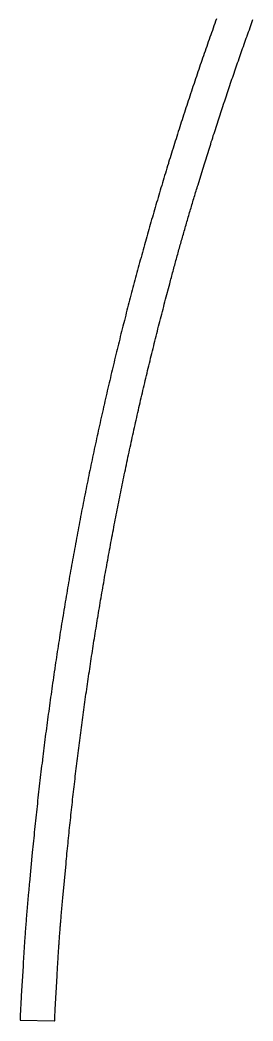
# Model space of a CAD drawing. Extents: x -7325 to -371, y -3238 to 133.
# Drawn here: x -4417.3 to -4321.7, y -1933.3 to -1522.4 of the extents above; entities that cross this region are included whole.
import ezdxf

# ---------------------------------------------------------------- set-up
doc = ezdxf.new("R2010")
doc.units = 0
doc.header["$MEASUREMENT"] = 0
doc.layers.add('NAILERS', color=7, linetype='CONTINUOUS')

msp = doc.modelspace()

# ---------------------------------------------------------------- linework, layer by layer
at = {"layer": 'NAILERS'}
msp.add_lwpolyline([(-4336.68, -1521.98), (-4337.02, -1522.92), (-4337.36, -1523.87), (-4337.7, -1524.81), (-4338.04, -1525.75), (-4338.37, -1526.7), (-4338.71, -1527.64), (-4339.04, -1528.59), (-4339.38, -1529.53), (-4339.71, -1530.48), (-4340.04, -1531.42), (-4340.37, -1532.37), (-4340.7, -1533.31), (-4341.03, -1534.26), (-4341.36, -1535.21), (-4341.69, -1536.15), (-4342.02, -1537.1), (-4342.35, -1538.05), (-4342.67, -1539), (-4343, -1539.94), (-4343.32, -1540.89), (-4343.65, -1541.84), (-4343.97, -1542.79), (-4344.3, -1543.74), (-4344.62, -1544.69), (-4344.94, -1545.63), (-4345.26, -1546.58), (-4345.58, -1547.53), (-4345.9, -1548.48), (-4346.22, -1549.43), (-4346.33, -1549.77), (-4346.65, -1550.74), (-4346.98, -1551.71), (-4347.3, -1552.68), (-4347.62, -1553.66), (-4347.94, -1554.63), (-4348.26, -1555.6), (-4348.58, -1556.57), (-4348.9, -1557.55), (-4349.22, -1558.52), (-4349.54, -1559.49), (-4349.86, -1560.47), (-4350.17, -1561.44), (-4350.49, -1562.42), (-4350.8, -1563.39), (-4351.12, -1564.37), (-4351.43, -1565.34), (-4351.74, -1566.32), (-4352.05, -1567.29), (-4352.36, -1568.27), (-4352.67, -1569.25), (-4352.98, -1570.22), (-4353.29, -1571.2), (-4353.6, -1572.18), (-4353.91, -1573.15), (-4354.21, -1574.13), (-4354.52, -1575.11), (-4354.82, -1576.08), (-4355.13, -1577.06), (-4355.43, -1578.04), (-4355.73, -1579.02), (-4356.04, -1580), (-4356.34, -1580.98), (-4356.44, -1581.31), (-4356.75, -1582.31), (-4357.05, -1583.31), (-4357.36, -1584.31), (-4357.66, -1585.31), (-4357.96, -1586.31), (-4358.27, -1587.31), (-4358.57, -1588.31), (-4358.87, -1589.32), (-4359.17, -1590.32), (-4359.47, -1591.32), (-4359.77, -1592.32), (-4360.07, -1593.32), (-4360.36, -1594.33), (-4360.66, -1595.33), (-4360.95, -1596.33), (-4361.25, -1597.34), (-4361.54, -1598.34), (-4361.84, -1599.34), (-4362.13, -1600.35), (-4362.42, -1601.35), (-4362.71, -1602.36), (-4363, -1603.36), (-4363.29, -1604.37), (-4363.58, -1605.37), (-4363.87, -1606.38), (-4364.15, -1607.38), (-4364.44, -1608.39), (-4364.73, -1609.4), (-4365.01, -1610.4), (-4365.29, -1611.41), (-4365.58, -1612.42), (-4365.86, -1613.42), (-4365.95, -1613.75), (-4366.24, -1614.78), (-4366.53, -1615.81), (-4366.81, -1616.84), (-4367.1, -1617.87), (-4367.38, -1618.89), (-4367.66, -1619.92), (-4367.95, -1620.95), (-4368.23, -1621.98), (-4368.51, -1623.01), (-4368.79, -1624.04), (-4369.07, -1625.07), (-4369.35, -1626.1), (-4369.62, -1627.13), (-4369.9, -1628.16), (-4370.18, -1629.19), (-4370.45, -1630.22), (-4370.72, -1631.26), (-4371, -1632.29), (-4371.27, -1633.32), (-4371.54, -1634.35), (-4371.81, -1635.38), (-4372.08, -1636.42), (-4372.35, -1637.45), (-4372.62, -1638.48), (-4372.89, -1639.51), (-4373.16, -1640.55), (-4373.42, -1641.58), (-4373.69, -1642.62), (-4373.95, -1643.65), (-4374.22, -1644.68), (-4374.48, -1645.72), (-4374.74, -1646.75), (-4374.83, -1647.08), (-4375.09, -1648.13), (-4375.36, -1649.19), (-4375.62, -1650.25), (-4375.89, -1651.3), (-4376.15, -1652.36), (-4376.41, -1653.41), (-4376.67, -1654.47), (-4376.93, -1655.53), (-4377.19, -1656.58), (-4377.45, -1657.64), (-4377.71, -1658.7), (-4377.97, -1659.75), (-4378.23, -1660.81), (-4378.48, -1661.87), (-4378.74, -1662.93), (-4378.99, -1663.99), (-4379.24, -1665.04), (-4379.5, -1666.1), (-4379.75, -1667.16), (-4380, -1668.22), (-4380.25, -1669.28), (-4380.5, -1670.34), (-4380.75, -1671.4), (-4380.99, -1672.46), (-4381.24, -1673.52), (-4381.49, -1674.58), (-4381.73, -1675.64), (-4381.98, -1676.7), (-4382.22, -1677.76), (-4382.46, -1678.82), (-4382.7, -1679.88), (-4382.95, -1680.94), (-4383.02, -1681.27), (-4383.26, -1682.35), (-4383.51, -1683.43), (-4383.75, -1684.51), (-4383.99, -1685.6), (-4384.23, -1686.68), (-4384.47, -1687.76), (-4384.71, -1688.85), (-4384.95, -1689.93), (-4385.19, -1691.01), (-4385.43, -1692.1), (-4385.66, -1693.18), (-4385.9, -1694.26), (-4386.13, -1695.35), (-4386.37, -1696.43), (-4386.6, -1697.52), (-4386.83, -1698.6), (-4387.06, -1699.69), (-4387.29, -1700.77), (-4387.52, -1701.86), (-4387.75, -1702.94), (-4387.98, -1704.03), (-4388.2, -1705.11), (-4388.43, -1706.2), (-4388.65, -1707.28), (-4388.88, -1708.37), (-4389.1, -1709.46), (-4389.32, -1710.54), (-4389.55, -1711.63), (-4389.77, -1712.72), (-4389.99, -1713.8), (-4390.21, -1714.89), (-4390.42, -1715.98), (-4390.49, -1716.3), (-4390.71, -1717.41), (-4390.93, -1718.52), (-4391.15, -1719.63), (-4391.37, -1720.73), (-4391.59, -1721.84), (-4391.8, -1722.95), (-4392.02, -1724.06), (-4392.24, -1725.17), (-4392.45, -1726.28), (-4392.66, -1727.39), (-4392.88, -1728.5), (-4393.09, -1729.61), (-4393.3, -1730.72), (-4393.51, -1731.83), (-4393.72, -1732.94), (-4393.93, -1734.05), (-4394.13, -1735.16), (-4394.34, -1736.27), (-4394.55, -1737.38), (-4394.75, -1738.49), (-4394.95, -1739.6), (-4395.16, -1740.71), (-4395.36, -1741.83), (-4395.56, -1742.94), (-4395.76, -1744.05), (-4395.96, -1745.16), (-4396.16, -1746.27), (-4396.36, -1747.39), (-4396.55, -1748.5), (-4396.75, -1749.61), (-4396.95, -1750.72), (-4397.14, -1751.84), (-4397.2, -1752.16), (-4397.39, -1753.29), (-4397.59, -1754.43), (-4397.78, -1755.56), (-4397.98, -1756.69), (-4398.17, -1757.83), (-4398.36, -1758.96), (-4398.55, -1760.1), (-4398.75, -1761.23), (-4398.94, -1762.36), (-4399.12, -1763.5), (-4399.31, -1764.63), (-4399.5, -1765.77), (-4399.68, -1766.9), (-4399.87, -1768.04), (-4400.05, -1769.17), (-4400.24, -1770.31), (-4400.42, -1771.45), (-4400.6, -1772.58), (-4400.78, -1773.72), (-4400.96, -1774.85), (-4401.14, -1775.99), (-4401.32, -1777.13), (-4401.5, -1778.26), (-4401.67, -1779.4), (-4401.85, -1780.54), (-4402.02, -1781.67), (-4402.19, -1782.81), (-4402.37, -1783.95), (-4402.54, -1785.08), (-4402.71, -1786.22), (-4402.88, -1787.36), (-4403.05, -1788.5), (-4403.1, -1788.82), (-4403.27, -1789.98), (-4403.44, -1791.14), (-4403.61, -1792.29), (-4403.77, -1793.45), (-4403.94, -1794.61), (-4404.11, -1795.77), (-4404.27, -1796.93), (-4404.44, -1798.09), (-4404.6, -1799.25), (-4404.76, -1800.41), (-4404.93, -1801.57), (-4405.09, -1802.72), (-4405.25, -1803.88), (-4405.41, -1805.04), (-4405.56, -1806.2), (-4405.72, -1807.36), (-4405.88, -1808.52), (-4406.03, -1809.68), (-4406.19, -1810.84), (-4406.34, -1812.01), (-4406.49, -1813.17), (-4406.64, -1814.33), (-4406.8, -1815.49), (-4406.95, -1816.65), (-4407.09, -1817.81), (-4407.24, -1818.97), (-4407.39, -1820.13), (-4407.53, -1821.29), (-4407.68, -1822.46), (-4407.82, -1823.62), (-4407.97, -1824.78), (-4408.11, -1825.94), (-4408.15, -1826.26), (-4408.29, -1827.45), (-4408.44, -1828.63), (-4408.58, -1829.81), (-4408.72, -1830.99), (-4408.86, -1832.18), (-4409, -1833.36), (-4409.14, -1834.54), (-4409.27, -1835.72), (-4409.41, -1836.91), (-4409.55, -1838.09), (-4409.68, -1839.27), (-4409.81, -1840.46), (-4409.95, -1841.64), (-4410.08, -1842.82), (-4410.21, -1844.01), (-4410.34, -1845.19), (-4410.47, -1846.38), (-4410.59, -1847.56), (-4410.72, -1848.74), (-4410.85, -1849.93), (-4410.97, -1851.11), (-4411.09, -1852.3), (-4411.22, -1853.48), (-4411.34, -1854.67), (-4411.46, -1855.85), (-4411.58, -1857.04), (-4411.7, -1858.22), (-4411.82, -1859.41), (-4411.94, -1860.59), (-4412.05, -1861.78), (-4412.17, -1862.96), (-4412.28, -1864.15), (-4413.47, -1876.49), (-4413.52, -1877.03), (-4413.57, -1877.56), (-4413.62, -1878.1), (-4413.67, -1878.63), (-4413.72, -1879.17), (-4413.77, -1879.7), (-4413.82, -1880.24), (-4413.87, -1880.77), (-4413.92, -1881.31), (-4413.97, -1881.84), (-4414.01, -1882.38), (-4414.06, -1882.92), (-4414.11, -1883.45), (-4414.16, -1883.99), (-4414.2, -1884.52), (-4414.25, -1885.06), (-4414.29, -1885.59), (-4414.34, -1886.13), (-4414.39, -1886.66), (-4414.43, -1887.2), (-4414.48, -1887.74), (-4414.52, -1888.27), (-4414.56, -1888.81), (-4414.61, -1889.34), (-4414.65, -1889.88), (-4414.69, -1890.41), (-4414.74, -1890.95), (-4414.78, -1891.49), (-4414.82, -1892.02), (-4414.86, -1892.56), (-4414.91, -1893.09), (-4414.95, -1893.63), (-4414.99, -1894.17), (-4415.03, -1894.7), (-4415.07, -1895.24), (-4415.11, -1895.77), (-4415.15, -1896.31), (-4415.19, -1896.85), (-4415.23, -1897.38), (-4415.26, -1897.92), (-4415.3, -1898.45), (-4415.34, -1898.99), (-4415.38, -1899.53), (-4415.42, -1900.06), (-4415.45, -1900.6), (-4415.49, -1901.14), (-4415.53, -1901.67), (-4415.56, -1902.21), (-4415.6, -1902.74), (-4415.63, -1903.28), (-4415.67, -1903.82), (-4415.7, -1904.35), (-4415.74, -1904.89), (-4415.77, -1905.43), (-4415.8, -1905.96), (-4415.84, -1906.5), (-4415.87, -1907.04), (-4415.9, -1907.57), (-4415.94, -1908.11), (-4415.97, -1908.65), (-4416, -1909.18), (-4416.03, -1909.72), (-4416.06, -1910.26), (-4416.09, -1910.79), (-4416.79, -1923.01), (-4416.86, -1924.25), (-4416.93, -1925.49), (-4417, -1926.73), (-4417.07, -1927.97), (-4417.13, -1929.21), (-4417.2, -1930.45), (-4417.26, -1931.69), (-4417.32, -1932.93), (-4403.11, -1933.29), (-4403.1, -1933.2), (-4403.1, -1933.11), (-4403.09, -1933.02), (-4403.08, -1932.93), (-4403.03, -1931.86), (-4402.97, -1930.78), (-4402.92, -1929.71), (-4402.86, -1928.64), (-4402.11, -1914.74), (-4402.08, -1914.24), (-4402.06, -1913.74), (-4402.03, -1913.24), (-4402, -1912.74), (-4401.97, -1912.24), (-4401.94, -1911.74), (-4401.91, -1911.23), (-4401.88, -1910.73), (-4401.86, -1910.23), (-4401.83, -1909.73), (-4401.8, -1909.23), (-4401.76, -1908.73), (-4401.73, -1908.23), (-4401.7, -1907.73), (-4401.67, -1907.23), (-4401.64, -1906.73), (-4401.61, -1906.23), (-4401.57, -1905.72), (-4401.54, -1905.22), (-4401.51, -1904.72), (-4401.48, -1904.22), (-4401.44, -1903.72), (-4401.41, -1903.22), (-4401.37, -1902.72), (-4401.34, -1902.22), (-4401.3, -1901.72), (-4401.27, -1901.22), (-4401.23, -1900.72), (-4401.2, -1900.22), (-4401.16, -1899.72), (-4401.12, -1899.22), (-4401.09, -1898.71), (-4401.05, -1898.21), (-4401.01, -1897.71), (-4400.98, -1897.21), (-4400.94, -1896.71), (-4400.9, -1896.21), (-4400.86, -1895.71), (-4400.82, -1895.21), (-4400.78, -1894.71), (-4400.74, -1894.21), (-4400.7, -1893.71), (-4400.66, -1893.21), (-4400.62, -1892.71), (-4400.58, -1892.21), (-4400.54, -1891.71), (-4400.5, -1891.21), (-4400.46, -1890.71), (-4400.41, -1890.21), (-4400.37, -1889.71), (-4400.33, -1889.21), (-4400.29, -1888.71), (-4400.24, -1888.21), (-4400.2, -1887.71), (-4400.15, -1887.21), (-4400.11, -1886.71), (-4400.07, -1886.21), (-4400.02, -1885.71), (-4399.98, -1885.21), (-4399.93, -1884.71), (-4399.88, -1884.21), (-4399.84, -1883.71), (-4399.79, -1883.21), (-4399.75, -1882.71), (-4398.44, -1868.82), (-4398.34, -1867.76), (-4398.24, -1866.71), (-4398.14, -1865.65), (-4398.04, -1864.59), (-4397.94, -1863.53), (-4397.83, -1862.48), (-4397.73, -1861.42), (-4397.62, -1860.36), (-4397.52, -1859.3), (-4397.41, -1858.25), (-4397.3, -1857.19), (-4397.2, -1856.13), (-4397.09, -1855.08), (-4396.98, -1854.02), (-4396.87, -1852.96), (-4396.76, -1851.91), (-4396.64, -1850.85), (-4396.53, -1849.79), (-4396.42, -1848.74), (-4396.3, -1847.68), (-4396.19, -1846.62), (-4396.07, -1845.57), (-4395.96, -1844.51), (-4395.84, -1843.46), (-4395.72, -1842.4), (-4395.6, -1841.34), (-4395.48, -1840.29), (-4395.36, -1839.23), (-4395.24, -1838.18), (-4395.12, -1837.12), (-4395, -1836.07), (-4394.88, -1835.01), (-4394.87, -1834.94), (-4394.74, -1833.89), (-4394.62, -1832.84), (-4394.5, -1831.79), (-4394.37, -1830.74), (-4394.24, -1829.69), (-4394.12, -1828.64), (-4393.99, -1827.59), (-4393.86, -1826.54), (-4393.73, -1825.49), (-4393.6, -1824.44), (-4393.47, -1823.39), (-4393.34, -1822.34), (-4393.2, -1821.29), (-4393.07, -1820.24), (-4392.94, -1819.19), (-4392.8, -1818.14), (-4392.67, -1817.09), (-4392.53, -1816.04), (-4392.39, -1814.99), (-4392.26, -1813.94), (-4392.12, -1812.89), (-4391.98, -1811.84), (-4391.84, -1810.79), (-4391.7, -1809.74), (-4391.56, -1808.69), (-4391.41, -1807.65), (-4391.27, -1806.6), (-4391.13, -1805.55), (-4390.98, -1804.5), (-4390.84, -1803.45), (-4390.69, -1802.4), (-4390.54, -1801.36), (-4390.53, -1801.29), (-4390.39, -1800.24), (-4390.24, -1799.2), (-4390.09, -1798.16), (-4389.94, -1797.11), (-4389.79, -1796.07), (-4389.64, -1795.03), (-4389.49, -1793.99), (-4389.34, -1792.94), (-4389.18, -1791.9), (-4389.03, -1790.86), (-4388.87, -1789.81), (-4388.72, -1788.77), (-4388.56, -1787.73), (-4388.41, -1786.69), (-4388.25, -1785.65), (-4388.09, -1784.6), (-4387.93, -1783.56), (-4387.77, -1782.52), (-4387.61, -1781.48), (-4387.45, -1780.44), (-4387.29, -1779.4), (-4387.12, -1778.35), (-4386.96, -1777.31), (-4386.8, -1776.27), (-4386.63, -1775.23), (-4386.46, -1774.19), (-4386.3, -1773.15), (-4386.13, -1772.11), (-4385.96, -1771.07), (-4385.79, -1770.03), (-4385.62, -1768.99), (-4385.45, -1767.95), (-4385.44, -1767.88), (-4385.27, -1766.84), (-4385.1, -1765.81), (-4384.93, -1764.77), (-4384.75, -1763.74), (-4384.58, -1762.7), (-4384.41, -1761.67), (-4384.23, -1760.63), (-4384.06, -1759.6), (-4383.88, -1758.56), (-4383.7, -1757.53), (-4383.52, -1756.5), (-4383.34, -1755.46), (-4383.16, -1754.43), (-4382.98, -1753.39), (-4382.8, -1752.36), (-4382.62, -1751.33), (-4382.44, -1750.29), (-4382.25, -1749.26), (-4382.07, -1748.23), (-4381.89, -1747.19), (-4381.7, -1746.16), (-4381.51, -1745.13), (-4381.33, -1744.09), (-4381.14, -1743.06), (-4380.95, -1742.03), (-4380.76, -1741), (-4380.57, -1739.96), (-4380.38, -1738.93), (-4380.19, -1737.9), (-4379.99, -1736.87), (-4379.8, -1735.84), (-4379.61, -1734.8), (-4379.59, -1734.74), (-4379.4, -1733.71), (-4379.21, -1732.68), (-4379.01, -1731.66), (-4378.81, -1730.63), (-4378.62, -1729.6), (-4378.42, -1728.58), (-4378.22, -1727.55), (-4378.02, -1726.52), (-4377.82, -1725.5), (-4377.62, -1724.47), (-4377.42, -1723.45), (-4377.22, -1722.42), (-4377.01, -1721.4), (-4376.81, -1720.37), (-4376.6, -1719.35), (-4376.4, -1718.32), (-4376.19, -1717.3), (-4375.99, -1716.27), (-4375.78, -1715.25), (-4375.57, -1714.22), (-4375.36, -1713.2), (-4375.15, -1712.17), (-4374.94, -1711.15), (-4374.73, -1710.13), (-4374.52, -1709.1), (-4374.3, -1708.08), (-4374.09, -1707.06), (-4373.88, -1706.03), (-4373.66, -1705.01), (-4373.44, -1703.99), (-4373.23, -1702.97), (-4373.01, -1701.94), (-4373, -1701.88), (-4372.78, -1700.86), (-4372.56, -1699.84), (-4372.34, -1698.82), (-4372.12, -1697.8), (-4371.9, -1696.79), (-4371.68, -1695.77), (-4371.46, -1694.75), (-4371.24, -1693.74), (-4371.01, -1692.72), (-4370.79, -1691.7), (-4370.56, -1690.69), (-4370.34, -1689.67), (-4370.11, -1688.65), (-4369.88, -1687.64), (-4369.66, -1686.62), (-4369.43, -1685.61), (-4369.2, -1684.59), (-4368.97, -1683.58), (-4368.74, -1682.56), (-4368.5, -1681.55), (-4368.27, -1680.53), (-4368.04, -1679.52), (-4367.8, -1678.5), (-4367.57, -1677.49), (-4367.33, -1676.47), (-4367.1, -1675.46), (-4366.86, -1674.45), (-4366.62, -1673.43), (-4366.38, -1672.42), (-4366.15, -1671.41), (-4365.91, -1670.39), (-4365.66, -1669.38), (-4365.42, -1668.37), (-4365.18, -1667.36), (-4364.94, -1666.34), (-4364.69, -1665.33), (-4364.45, -1664.32), (-4364.2, -1663.31), (-4363.96, -1662.3), (-4363.71, -1661.29), (-4363.46, -1660.28), (-4363.21, -1659.26), (-4362.97, -1658.25), (-4362.72, -1657.24), (-4362.46, -1656.23), (-4362.21, -1655.22), (-4361.96, -1654.21), (-4361.71, -1653.2), (-4361.45, -1652.19), (-4361.2, -1651.18), (-4360.94, -1650.17), (-4360.69, -1649.17), (-4360.43, -1648.16), (-4360.17, -1647.15), (-4359.92, -1646.14), (-4359.66, -1645.13), (-4359.4, -1644.12), (-4359.14, -1643.12), (-4358.87, -1642.11), (-4358.61, -1641.1), (-4358.35, -1640.09), (-4358.09, -1639.09), (-4357.82, -1638.08), (-4357.56, -1637.07), (-4355.87, -1630.7), (-4355.7, -1630.06), (-4355.54, -1629.42), (-4355.37, -1628.78), (-4355.2, -1628.14), (-4355.03, -1627.51), (-4354.86, -1626.87), (-4354.68, -1626.23), (-4354.51, -1625.59), (-4354.34, -1624.95), (-4354.17, -1624.32), (-4354, -1623.68), (-4353.82, -1623.04), (-4353.65, -1622.41), (-4353.48, -1621.77), (-4353.3, -1621.13), (-4353.13, -1620.5), (-4352.95, -1619.86), (-4352.78, -1619.22), (-4352.6, -1618.59), (-4352.42, -1617.95), (-4352.25, -1617.31), (-4352.07, -1616.68), (-4351.89, -1616.04), (-4351.71, -1615.41), (-4351.54, -1614.77), (-4351.36, -1614.14), (-4351.18, -1613.5), (-4351, -1612.86), (-4350.82, -1612.23), (-4350.64, -1611.59), (-4350.46, -1610.96), (-4350.28, -1610.32), (-4350.09, -1609.69), (-4349.91, -1609.05), (-4349.73, -1608.42), (-4349.55, -1607.79), (-4349.36, -1607.15), (-4349.18, -1606.52), (-4349, -1605.88), (-4348.81, -1605.25), (-4348.63, -1604.62), (-4348.44, -1603.98), (-4348.25, -1603.35), (-4348.07, -1602.71), (-4347.88, -1602.08), (-4347.7, -1601.45), (-4347.51, -1600.82), (-4347.32, -1600.18), (-4347.13, -1599.55), (-4346.94, -1598.92), (-4346.75, -1598.28), (-4346.57, -1597.65), (-4346.38, -1597.02), (-4346.19, -1596.39), (-4345.99, -1595.75), (-4345.8, -1595.12), (-4345.61, -1594.49), (-4345.42, -1593.86), (-4345.23, -1593.23), (-4345.04, -1592.6), (-4344.84, -1591.96), (-4344.65, -1591.33), (-4344.46, -1590.7), (-4344.26, -1590.07), (-4342.29, -1583.67), (-4342.02, -1582.8), (-4341.76, -1581.94), (-4341.49, -1581.08), (-4341.22, -1580.22), (-4340.95, -1579.36), (-4340.69, -1578.5), (-4340.42, -1577.64), (-4340.15, -1576.78), (-4339.88, -1575.92), (-4339.6, -1575.06), (-4339.33, -1574.2), (-4339.06, -1573.34), (-4338.79, -1572.48), (-4338.51, -1571.62), (-4338.24, -1570.76), (-4337.97, -1569.9), (-4337.69, -1569.04), (-4337.41, -1568.18), (-4337.14, -1567.33), (-4336.86, -1566.47), (-4336.58, -1565.61), (-4336.31, -1564.75), (-4336.03, -1563.89), (-4335.75, -1563.04), (-4335.47, -1562.18), (-4335.19, -1561.32), (-4334.91, -1560.46), (-4334.62, -1559.61), (-4334.34, -1558.75), (-4334.06, -1557.9), (-4333.78, -1557.04), (-4333.49, -1556.18), (-4333.45, -1556.04), (-4333.16, -1555.2), (-4332.88, -1554.35), (-4332.6, -1553.5), (-4332.31, -1552.66), (-4332.03, -1551.81), (-4331.75, -1550.96), (-4331.46, -1550.12), (-4331.18, -1549.27), (-4330.89, -1548.43), (-4330.6, -1547.58), (-4330.31, -1546.74), (-4330.03, -1545.89), (-4329.74, -1545.05), (-4329.45, -1544.2), (-4329.16, -1543.36), (-4328.87, -1542.52), (-4328.58, -1541.67), (-4328.28, -1540.83), (-4327.99, -1539.99), (-4327.7, -1539.14), (-4327.41, -1538.3), (-4327.11, -1537.46), (-4326.82, -1536.61), (-4326.52, -1535.77), (-4326.23, -1534.93), (-4325.93, -1534.09), (-4325.63, -1533.25), (-4325.33, -1532.4), (-4325.04, -1531.56), (-4324.74, -1530.72), (-4324.44, -1529.88), (-4324.14, -1529.04), (-4324.09, -1528.9), (-4323.79, -1528.07), (-4323.49, -1527.24), (-4323.19, -1526.41), (-4322.9, -1525.58), (-4322.6, -1524.74), (-4322.3, -1523.91), (-4321.99, -1523.08), (-4321.69, -1522.25)], dxfattribs=at)

doc.saveas('drawing.dxf')
